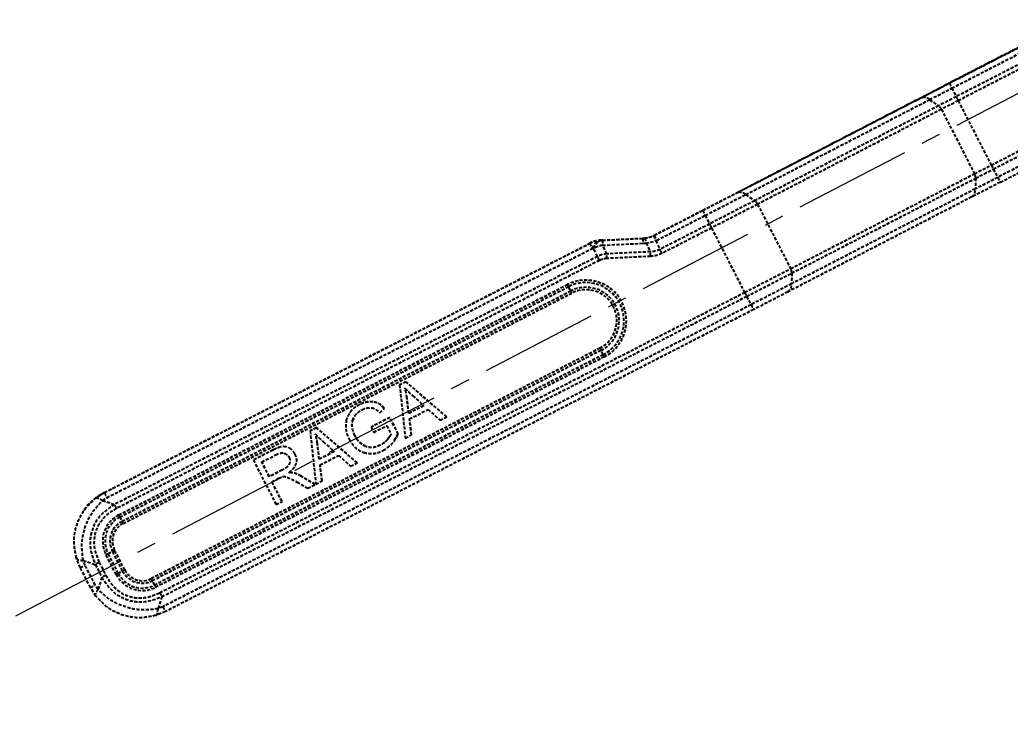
# Model space of a CAD drawing. Header units: millimetres. Extents: x 2687 to 4367, y 1046 to 2234.
# Drawn here: x 4068.5 to 4228.4, y 1301.7 to 1414.2 of the extents above; entities that cross this region are included whole.
import ezdxf

# ---------------------------------------------------------------- set-up
doc = ezdxf.new("R2010")
doc.units = ezdxf.units.MM
doc.linetypes.add('CENTER2', pattern=[28.575, 19.05, -3.175, 3.175, -3.175])
doc.linetypes.add('DASHED', pattern=[0.75, 0.5, -0.25])
doc.layers.add('单点划线', color=1, linetype='CENTER2', lineweight=13)
doc.layers.add('标注', color=3, linetype='Continuous', lineweight=13)
doc.styles.add('SLDTEXTSTYLE1', font='txt.shx', dxfattribs={"width": 0.7, "bigfont": 'gbcbig.shx'})
doc.dimstyles.new('SLDDIMSTYLE12$2', dxfattribs={"dimtxt": 12, "dimasz": 10, "dimexe": 0, "dimexo": 0.0625, "dimgap": 0.875, "dimtad": 1, "dimdec": 1, "dimlfac": 1.8, "dimrnd": 1e-09, "dimzin": 12, "dimdsep": 46, "dimtxsty": 'SLDTEXTSTYLE1', "dimcen": 0.09, "dimdle": 8.16, "dimclrd": 3, "dimclre": 3, "dimadec": 0, "dimazin": 3, "dimtfac": 1, "dimtdec": 1, "dimtofl": 0, "dimtmove": 0, "dimatfit": 3, "dimfxl": 0, "dimfrac": 2, "dimtolj": 1, "dimlwd": 5, "dimlwe": 5, "dimarcsym": 0})

# ---------------------------------------------------------------- blocks, each defined once
blk = doc.blocks.new('*D21')
at = {"layer": 'Defpoints', "color": 0, "transparency": 16777216}
for p in [(4018.61, 1492.48), (4019.75, 1427.62), (4262.03, 1419.16), (4262.03, 1419.16), (4036.74, 1301.74)]:
    blk.add_point(p, dxfattribs=at)
at = {"layer": '标注', "color": 3, "linetype": 'Continuous', "lineweight": 5, "transparency": 16777216}
blk.add_arc((4262.03, 1419.16), 242.43, 165.602, 205.1646, dxfattribs=at)
at = {"layer": '标注', "color": 3, "transparency": 16777216}
for points in [[(4025.61, 1479.89), (4028.82, 1479), (4029.9, 1489.08)], [(4044.1, 1316.82), (4041.12, 1315.34), (4047.05, 1307.12)]]:
    blk.add_solid(points, dxfattribs=at)
at = {"layer": '标注', "color": 0, "transparency": 16777216, "insert": (4026.52, 1396.97), "char_height": 10, "attachment_point": 5, "rotation": 275.3833, "style": 'SLDTEXTSTYLE1'}
blk.add_mtext('\\A1;60%%D', dxfattribs=at)

msp = doc.modelspace()

# ---------------------------------------------------------------- linework, layer by layer
at = {"color": 7, "linetype": 'DASHED', "lineweight": 25}
for p, q in [((4218.613, 1403.993), (4236.23, 1413.039)), ((4219.009, 1403.17), (4236.486, 1412.144)), ((4229.927, 1409.815), (4218.627, 1404.013)), ((4236.944, 1410.649), (4219.696, 1401.792)), ((4235.78, 1409.24), (4220.023, 1401.148)), ((4219.009, 1403.17), (4219.696, 1401.792)), ((4184.294, 1386.281), (4213.992, 1401.614)), ((4183.407, 1385.837), (4213.105, 1401.17)), ((4185.704, 1385.98), (4215.402, 1401.313)), ((4216.856, 1400.33), (4187.158, 1384.997)), ((4215.402, 1401.313), (4216.856, 1400.33)), ((4220.023, 1401.148), (4225.368, 1390.741)), ((4217.318, 1399.756), (4187.62, 1384.423)), ((4217.318, 1399.756), (4222.663, 1389.348)), ((4225.368, 1390.741), (4241.125, 1398.832)), ((4225.699, 1390.103), (4244.168, 1399.587)), ((4245.075, 1398.344), (4226.409, 1388.759)), ((4226.836, 1387.981), (4244.462, 1397.032)), ((4192.965, 1374.015), (4222.663, 1389.348)), ((4193.16, 1373.308), (4222.858, 1388.641)), ((4222.858, 1388.641), (4222.803, 1386.903)), ((4225.699, 1390.103), (4226.409, 1388.759)), ((4185.704, 1385.98), (4187.158, 1384.997)), ((4222.215, 1385.602), (4192.517, 1370.27)), ((4222.803, 1386.903), (4193.105, 1371.57)), ((4187.62, 1384.423), (4192.965, 1374.015)), ((4170.929, 1379.411), (4178.772, 1383.438)), ((4170.943, 1379.431), (4178.786, 1383.458)), ((4171.324, 1378.588), (4179.167, 1382.615)), ((4179.167, 1382.615), (4179.854, 1381.237)), ((4179.854, 1381.237), (4171.849, 1377.127)), ((4170.943, 1379.432), (4170.861, 1379.39)), ((4170.861, 1379.39), (4170.943, 1379.431)), ((4170.929, 1379.411), (4170.943, 1379.431)), ((4180.181, 1380.594), (4172.176, 1376.483)), ((4180.181, 1380.594), (4185.526, 1370.186)), ((4082.112, 1337.852), (4160.51, 1378.108)), ((4082.125, 1337.872), (4160.524, 1378.128)), ((4160.51, 1378.108), (4160.524, 1378.128)), ((4162.547, 1378.63), (4162.346, 1378.619)), ((4162.352, 1378.6), (4162.366, 1378.62)), ((4162.352, 1378.6), (4162.552, 1378.608)), ((4162.366, 1378.62), (4162.567, 1378.63)), ((4162.552, 1378.608), (4169.086, 1378.918)), ((4162.567, 1378.63), (4169.101, 1378.94)), ((4162.574, 1377.805), (4169.109, 1378.115)), ((4163.268, 1376.413), (4162.574, 1377.805)), ((4169.086, 1378.918), (4169.101, 1378.94)), ((4169.101, 1378.94), (4169.354, 1378.959)), ((4169.109, 1378.115), (4169.614, 1378.153)), ((4169.614, 1378.153), (4171.162, 1378.506)), ((4169.614, 1378.153), (4170.315, 1376.747)), ((4171.162, 1378.506), (4171.324, 1378.588)), ((4171.162, 1378.506), (4171.849, 1377.127)), ((4082.508, 1337.029), (4160.906, 1377.285)), ((4161.755, 1375.99), (4083.755, 1335.938)), ((4160.906, 1377.285), (4161.105, 1377.293)), ((4161.755, 1375.99), (4161.105, 1377.293)), ((4170.315, 1376.747), (4163.268, 1376.413)), ((4170.348, 1376.002), (4163.301, 1375.668)), ((4162.082, 1375.347), (4084.081, 1335.295)), ((4193.16, 1373.308), (4193.105, 1371.57)), ((4084.419, 1334.243), (4156.873, 1371.446)), ((4084.599, 1333.898), (4157.052, 1371.102)), ((4157.052, 1371.102), (4157.416, 1370.419)), ((4084.962, 1333.216), (4157.416, 1370.419)), ((4085.142, 1332.871), (4157.595, 1370.075)), ((4091.071, 1321.685), (4185.526, 1370.186)), ((4091.402, 1321.047), (4185.857, 1369.548)), ((4185.857, 1369.548), (4186.568, 1368.204)), ((4186.568, 1368.204), (4091.552, 1319.416)), ((4186.994, 1367.426), (4091.979, 1318.638)), ((4162.164, 1361.178), (4089.711, 1323.974)), ((4162.341, 1360.829), (4089.888, 1323.626)), ((4162.689, 1360.124), (4090.236, 1322.921)), ((4162.689, 1360.124), (4162.341, 1360.829)), ((4162.866, 1359.776), (4090.413, 1322.572)), ((4130.814, 1355.75), (4129.793, 1355.226)), ((4129.804, 1355.241), (4129.793, 1355.226)), ((4129.793, 1355.226), (4130.723, 1346.648)), ((4130.824, 1355.765), (4129.804, 1355.241)), ((4130.824, 1355.765), (4130.814, 1355.75)), ((4137.415, 1350.084), (4130.814, 1355.75)), ((4137.425, 1350.099), (4130.824, 1355.765)), ((4131.936, 1353.493), (4133.704, 1351.901)), ((4123.325, 1352.063), (4123.315, 1352.048)), ((4125.505, 1352.526), (4125.495, 1352.511)), ((4130.995, 1353.174), (4130.984, 1353.159)), ((4131.272, 1350.652), (4130.984, 1353.159)), ((4131.282, 1350.667), (4130.995, 1353.174)), ((4133.704, 1351.901), (4131.272, 1350.652)), ((4133.697, 1351.907), (4131.282, 1350.667)), ((4121.701, 1350.71), (4121.69, 1350.695)), ((4122.216, 1349.507), (4122.637, 1350.243)), ((4126.597, 1350.752), (4127.334, 1351.433)), ((4127.344, 1351.448), (4127.334, 1351.433)), ((4131.282, 1350.667), (4131.272, 1350.652)), ((4131.399, 1349.742), (4134.389, 1351.277)), ((4134.389, 1351.277), (4136.345, 1349.535)), ((4122.216, 1349.507), (4122.206, 1349.492)), ((4128.217, 1349.978), (4125.188, 1348.423)), ((4128.227, 1349.993), (4125.199, 1348.438)), ((4125.62, 1347.583), (4127.72, 1348.662)), ((4127.72, 1348.662), (4128.407, 1347.323)), ((4128.227, 1349.993), (4128.217, 1349.978)), ((4129.579, 1347.326), (4128.217, 1349.978)), ((4129.589, 1347.341), (4128.227, 1349.993)), ((4131.724, 1347.162), (4131.399, 1349.742)), ((4131.735, 1347.177), (4131.411, 1349.748)), ((4136.345, 1349.535), (4137.415, 1350.084)), ((4137.425, 1350.099), (4137.415, 1350.084)), ((4116.36, 1348.329), (4115.34, 1347.804)), ((4115.35, 1347.82), (4115.34, 1347.804)), ((4115.34, 1347.804), (4116.269, 1339.227)), ((4116.371, 1348.344), (4115.35, 1347.82)), ((4116.371, 1348.344), (4116.36, 1348.329)), ((4122.961, 1342.663), (4116.36, 1348.329)), ((4122.972, 1342.678), (4116.371, 1348.344)), ((4122.596, 1347.052), (4122.585, 1347.037)), ((4125.199, 1348.438), (4125.188, 1348.423)), ((4125.188, 1348.423), (4125.62, 1347.583)), ((4128.975, 1346.335), (4129.589, 1347.341)), ((4129.589, 1347.341), (4129.579, 1347.326)), ((4130.723, 1346.648), (4131.724, 1347.162)), ((4131.735, 1347.177), (4131.724, 1347.162)), ((4116.541, 1345.752), (4116.531, 1345.737)), ((4116.818, 1343.231), (4116.531, 1345.737)), ((4116.829, 1343.246), (4116.541, 1345.752)), ((4117.483, 1346.072), (4119.251, 1344.48)), ((4126.718, 1345.527), (4126.708, 1345.512)), ((4127.882, 1346.495), (4127.871, 1346.48)), ((4128.166, 1346.885), (4127.882, 1346.495)), ((4129.006, 1346.294), (4129.016, 1346.309)), ((4109.349, 1344.722), (4106.179, 1343.094)), ((4109.359, 1344.737), (4106.189, 1343.109)), ((4107.53, 1342.794), (4109.792, 1343.956)), ((4109.359, 1344.737), (4109.349, 1344.722)), ((4110.54, 1345.226), (4110.53, 1345.211)), ((4119.251, 1344.48), (4116.818, 1343.231)), ((4119.244, 1344.486), (4116.829, 1343.246)), ((4116.946, 1342.321), (4119.935, 1343.856)), ((4119.935, 1343.856), (4121.892, 1342.114)), ((4124.385, 1345.284), (4124.374, 1345.269)), ((4106.189, 1343.109), (4106.179, 1343.094)), ((4106.179, 1343.094), (4109.858, 1335.929)), ((4108.747, 1340.425), (4107.53, 1342.794)), ((4108.757, 1340.44), (4107.544, 1342.802)), ((4116.829, 1343.246), (4116.818, 1343.231)), ((4117.271, 1339.741), (4116.946, 1342.321)), ((4117.281, 1339.756), (4116.957, 1342.327)), ((4121.892, 1342.114), (4122.961, 1342.663)), ((4122.972, 1342.678), (4122.961, 1342.663)), ((4110.788, 1341.474), (4108.747, 1340.425)), ((4110.799, 1341.489), (4108.757, 1340.44)), ((4111.705, 1342.083), (4110.788, 1341.474)), ((4110.799, 1341.489), (4110.788, 1341.474)), ((4112.818, 1341.975), (4112.829, 1341.99)), ((4108.757, 1340.44), (4108.747, 1340.425)), ((4109.171, 1339.6), (4110.274, 1340.167)), ((4110.806, 1336.415), (4109.171, 1339.6)), ((4110.816, 1336.43), (4109.185, 1339.607)), ((4110.274, 1340.167), (4110.918, 1340.426)), ((4111.645, 1340.356), (4113.262, 1339.565)), ((4113.262, 1339.565), (4114.978, 1338.557)), ((4113.926, 1340.496), (4113.916, 1340.481)), ((4116.169, 1339.169), (4113.916, 1340.481)), ((4116.18, 1339.184), (4113.926, 1340.496)), ((4114.978, 1338.557), (4116.169, 1339.169)), ((4116.18, 1339.184), (4116.169, 1339.169)), ((4116.269, 1339.227), (4117.271, 1339.741)), ((4117.281, 1339.756), (4117.271, 1339.741)), ((4080.715, 1336.963), (4082.112, 1337.852)), ((4082.125, 1337.872), (4080.73, 1336.985)), ((4082.125, 1337.872), (4082.112, 1337.852)), ((4081.808, 1336.584), (4082.508, 1337.029)), ((4081.808, 1336.584), (4083.755, 1335.938)), ((4109.858, 1335.929), (4110.806, 1336.415)), ((4110.816, 1336.43), (4110.806, 1336.415)), ((4078.838, 1334.99), (4078.819, 1334.963)), ((4084.599, 1333.898), (4084.962, 1333.216)), ((4084.004, 1324.632), (4082.36, 1327.835)), ((4082.708, 1328.015), (4083.409, 1328.382)), ((4084.352, 1324.812), (4082.708, 1328.015)), ((4085.053, 1325.18), (4083.409, 1328.382)), ((4085.401, 1325.359), (4083.757, 1328.562)), ((4078.217, 1325.735), (4077.599, 1327.27)), ((4078.693, 1326.89), (4080.639, 1326.245)), ((4079.002, 1326.124), (4078.693, 1326.89)), ((4080.639, 1326.245), (4081.708, 1324.163)), ((4081.277, 1326.571), (4082.346, 1324.489)), ((4079.861, 1322.533), (4078.217, 1325.735)), ((4080.646, 1322.921), (4079.002, 1326.124)), ((4084.352, 1324.812), (4085.053, 1325.18)), ((4081.708, 1324.163), (4081.09, 1322.222)), ((4090.236, 1322.921), (4089.888, 1323.626)), ((4080.749, 1321.136), (4079.861, 1322.533)), ((4081.09, 1322.222), (4080.646, 1322.921)), ((4091.402, 1321.047), (4090.784, 1319.106)), ((4091.979, 1318.638), (4090.443, 1318.019)), ((4091.552, 1319.416), (4090.784, 1319.106))]:
    msp.add_line(p, q, dxfattribs=at)
at = {"color": 7, "linetype": 'DASHED', "lineweight": 25, "flags": 128}
for points in [[(4213.105, 1401.17), (4213.76, 1401.508), (4214.429, 1401.853), (4215.11, 1402.204), (4215.801, 1402.56), (4216.501, 1402.92), (4217.206, 1403.283), (4217.916, 1403.648), (4218.627, 1404.013)], [(4213.992, 1401.614), (4214.54, 1401.897), (4215.1, 1402.186), (4215.67, 1402.479), (4216.249, 1402.777), (4216.834, 1403.079), (4217.425, 1403.382), (4218.018, 1403.687), (4218.613, 1403.993)], [(4215.402, 1401.313), (4215.83, 1401.534), (4216.267, 1401.759), (4216.712, 1401.989), (4217.163, 1402.221), (4217.62, 1402.456), (4218.081, 1402.693), (4218.544, 1402.931), (4219.009, 1403.17)], [(4219.696, 1401.792), (4219.33, 1401.604), (4218.965, 1401.416), (4218.602, 1401.23), (4218.243, 1401.045), (4217.887, 1400.862), (4217.537, 1400.681), (4217.193, 1400.504), (4216.856, 1400.33)], [(4220.023, 1401.148), (4219.674, 1400.969), (4219.327, 1400.791), (4218.981, 1400.613), (4218.639, 1400.437), (4218.3, 1400.262), (4217.966, 1400.09), (4217.639, 1399.921), (4217.318, 1399.756)], [(4222.663, 1389.348), (4222.983, 1389.514), (4223.311, 1389.683), (4223.645, 1389.855), (4223.983, 1390.029), (4224.326, 1390.205), (4224.672, 1390.383), (4225.019, 1390.562), (4225.368, 1390.741)], [(4226.409, 1388.759), (4225.945, 1388.521), (4225.481, 1388.283), (4225.021, 1388.046), (4224.564, 1387.81), (4224.112, 1387.578), (4223.667, 1387.349), (4223.23, 1387.123), (4222.803, 1386.903)], [(4222.858, 1388.641), (4223.195, 1388.815), (4223.539, 1388.992), (4223.89, 1389.173), (4224.245, 1389.356), (4224.605, 1389.541), (4224.968, 1389.728), (4225.333, 1389.915), (4225.699, 1390.103)], [(4226.836, 1387.981), (4226.241, 1387.676), (4225.647, 1387.37), (4225.057, 1387.067), (4224.471, 1386.766), (4223.893, 1386.468), (4223.323, 1386.174), (4222.763, 1385.885), (4222.215, 1385.602)], [(4178.772, 1383.438), (4179.483, 1383.804), (4180.193, 1384.168), (4180.898, 1384.531), (4181.598, 1384.891), (4182.289, 1385.247), (4182.97, 1385.598), (4183.639, 1385.943), (4184.294, 1386.281)], [(4178.786, 1383.458), (4179.381, 1383.764), (4179.975, 1384.069), (4180.565, 1384.373), (4181.15, 1384.674), (4181.729, 1384.972), (4182.299, 1385.266), (4182.859, 1385.554), (4183.407, 1385.837)], [(4179.167, 1382.615), (4180.009, 1383.048), (4180.849, 1383.479), (4181.684, 1383.909), (4182.512, 1384.335), (4183.331, 1384.756), (4184.137, 1385.172), (4184.929, 1385.58), (4185.704, 1385.98)], [(4187.158, 1384.997), (4186.292, 1384.55), (4185.407, 1384.094), (4184.506, 1383.629), (4183.592, 1383.158), (4182.667, 1382.682), (4181.733, 1382.203), (4180.795, 1381.72), (4179.854, 1381.237)], [(4187.62, 1384.423), (4186.738, 1383.968), (4185.837, 1383.503), (4184.919, 1383.03), (4183.988, 1382.551), (4183.045, 1382.066), (4182.095, 1381.577), (4181.139, 1381.086), (4180.181, 1380.594)], [(4185.526, 1370.186), (4186.484, 1370.678), (4187.44, 1371.169), (4188.39, 1371.658), (4189.332, 1372.143), (4190.264, 1372.622), (4191.181, 1373.095), (4192.082, 1373.56), (4192.965, 1374.015)], [(4185.857, 1369.548), (4186.798, 1370.032), (4187.736, 1370.514), (4188.669, 1370.994), (4189.594, 1371.47), (4190.509, 1371.941), (4191.409, 1372.405), (4192.294, 1372.861), (4193.16, 1373.308)], [(4193.105, 1371.57), (4192.329, 1371.17), (4191.538, 1370.761), (4190.731, 1370.346), (4189.913, 1369.924), (4189.085, 1369.498), (4188.25, 1369.069), (4187.41, 1368.637), (4186.568, 1368.204)], [(4192.517, 1370.27), (4191.862, 1369.932), (4191.193, 1369.586), (4190.512, 1369.235), (4189.82, 1368.879), (4189.121, 1368.519), (4188.415, 1368.156), (4187.706, 1367.792), (4186.994, 1367.426)]]:
    msp.add_lwpolyline(points, dxfattribs=at)
at = {"color": 7, "linetype": 'DASHED', "lineweight": 25}
for centre, radius, start, end in [((4230.535, 1409.215), 13.015, 203.65312, 207.67448), ((4214.434, 1400.227), 1.455, 48.2585, 107.64287), ((4279.717, 1431.872), 67.136, 206.61797, 207.23391), ((4215.89, 1399.079), 1.58, 25.3574, 52.32497), ((4284.232, 1420.9), 66.141, 207.12832, 207.75054), ((4221.299, 1388.59), 1.56, 1.87285, 29.07368), ((4236.921, 1394.019), 11.754, 206.58125, 210.908), ((4184.735, 1384.895), 1.455, 48.25846, 107.64249), ((4221.395, 1386.756), 1.416, 305.42077, 5.94037), ((4186.192, 1383.746), 1.58, 25.35742, 52.32481), ((4190.693, 1388.66), 13.015, 203.65317, 207.67445), ((4239.876, 1411.317), 67.137, 206.61798, 207.23391), ((4182.85, 1384.633), 13.015, 203.65317, 207.67445), ((4162.566, 1374.105), 4.5, 92.71551, 117.17948), ((4172.432, 1383.33), 13.015, 203.65323, 207.67441), ((4162.579, 1374.125), 4.5, 92.71551, 117.17948), ((4162.748, 1376.711), 1.93, 101.84245, 162.69532), ((4162.948, 1376.719), 1.93, 101.84237, 162.69509), ((4163.645, 1372.359), 5.55, 101.13017, 117.24213), ((4178.558, 1378.654), 16.006, 180.16327, 183.04177), ((4185.092, 1378.964), 16.006, 180.16315, 183.04177), ((4191.601, 1373.257), 1.56, 1.87308, 29.07364), ((4159.869, 1365.611), 6.56, 297.1833, 117.18084), ((4182.865, 1384.746), 29.198, 207.09803, 207.86067), ((4159.87, 1365.613), 6.17, 297.18322, 117.18092), ((4159.878, 1365.624), 5.391, 297.18337, 117.18077), ((4191.697, 1371.423), 1.416, 305.42077, 5.94037), ((4131.602, 1356.775), 29.198, 27.09803, 27.86067), ((4159.88, 1365.626), 5.001, 297.18339, 117.18075), ((4244.391, 1400.345), 66.141, 207.12832, 207.75053), ((4197.079, 1373.464), 11.754, 206.58128, 210.90794), ((4135.75, 1347.566), 29.715, 26.50967, 27.26321), ((4189.278, 1373.386), 29.713, 206.50963, 207.26319), ((4086.593, 1330.009), 4.759, 117.18001, 207.18331), ((4110.411, 1347.543), 29.197, 207.09805, 207.86068), ((4086.595, 1330.011), 4.37, 117.18001, 207.18331), ((4086.603, 1330.022), 3.59, 117.18001, 207.18331), ((4086.604, 1330.024), 3.201, 117.18001, 207.18331), ((4059.148, 1319.571), 29.199, 27.09803, 27.86065), ((4056.834, 1377.638), 55.963, 297.13687, 297.5379), ((4109.284, 1278.756), 55.967, 117.13686, 117.53788), ((4058.478, 1374.435), 55.963, 297.13687, 297.5379), ((4088.238, 1326.807), 4.76, 207.18167, 297.17837), ((4088.24, 1326.809), 4.37, 207.18159, 297.1784), ((4110.929, 1275.554), 55.967, 117.13686, 117.53788), ((4088.247, 1326.82), 3.591, 207.18159, 297.17841), ((4088.249, 1326.822), 3.201, 207.1814, 297.1785), ((4063.298, 1310.363), 29.714, 26.50966, 27.2632), ((4116.825, 1336.184), 29.714, 206.50966, 207.26321)]:
    msp.add_arc(centre, radius, start, end, dxfattribs=at)
for points, knots in [([(4169.339, 1378.938), (4169.603, 1378.977), (4170.123, 1379.055), (4170.609, 1379.267), (4170.848, 1379.37)], [0, 0, 0, 0, 0.5083155, 1, 1, 1, 1]), ([(4169.354, 1378.959), (4169.617, 1378.998), (4170.136, 1379.075), (4170.622, 1379.286), (4170.861, 1379.39)], [0, 0, 0, 0, 0.50800634, 1, 1, 1, 1]), ([(4170.848, 1379.37), (4170.863, 1379.378), (4170.89, 1379.391), (4170.917, 1379.405), (4170.929, 1379.411)], [0, 0, 0, 0, 0.5601455, 1, 1, 1, 1]), ([(4170.848, 1379.37), (4170.851, 1379.324), (4170.857, 1379.232), (4171.06, 1378.748), (4171.162, 1378.506)], [0, 0, 0, 0, 0.5, 1, 1, 1, 1]), ([(4169.086, 1378.918), (4169.133, 1378.921), (4169.218, 1378.926), (4169.302, 1378.934), (4169.339, 1378.938)], [0, 0, 0, 0, 0.5576718, 1, 1, 1, 1]), ([(4169.339, 1378.938), (4169.377, 1378.903), (4169.453, 1378.833), (4169.56, 1378.379), (4169.614, 1378.153)], [0, 0, 0, 0, 0.5008043, 1, 1, 1, 1]), ([(4163.268, 1376.413), (4163.002, 1376.38), (4162.477, 1376.315), (4161.994, 1376.098), (4161.755, 1375.99)], [0, 0, 0, 0, 0.50495342, 1, 1, 1, 1]), ([(4171.849, 1377.127), (4171.609, 1377.021), (4171.119, 1376.806), (4170.586, 1376.767), (4170.315, 1376.747)], [0, 0, 0, 0, 0.4914989, 1, 1, 1, 1]), ([(4172.176, 1376.483), (4171.89, 1376.356), (4171.307, 1376.097), (4170.672, 1376.034), (4170.348, 1376.002)], [0, 0, 0, 0, 0.4902935, 1, 1, 1, 1]), ([(4163.301, 1375.668), (4163.06, 1375.642), (4162.636, 1375.598), (4162.249, 1375.422), (4162.082, 1375.347)], [0, 0, 0, 0, 0.56777287, 1, 1, 1, 1]), ([(4130.658, 1354.72), (4130.861, 1354.514), (4131.276, 1354.094), (4131.713, 1353.696), (4131.936, 1353.493)], [0, 0, 0, 0, 0.4886908, 1, 1, 1, 1]), ([(4130.984, 1353.159), (4130.943, 1353.444), (4130.865, 1353.971), (4130.723, 1354.485), (4130.658, 1354.72)], [0, 0, 0, 0, 0.54195929, 1, 1, 1, 1]), ([(4130.995, 1353.174), (4130.953, 1353.46), (4130.876, 1353.986), (4130.734, 1354.5), (4130.669, 1354.735)], [0, 0, 0, 0, 0.5419593, 1, 1, 1, 1]), ([(4123.315, 1352.048), (4123.022, 1351.879), (4122.464, 1351.557), (4121.656, 1350.782), (4121.375, 1350.066), (4121.206, 1349.638)], [0, 0, 0, 0, 0.308178, 0.5862676, 1, 1, 1, 1]), ([(4123.325, 1352.063), (4123.037, 1351.89), (4122.489, 1351.562), (4121.916, 1351.094), (4121.76, 1350.755), (4121.732, 1350.695)], [0, 0, 0, 0, 0.4764978, 0.9064737, 1, 1, 1, 1]), ([(4125.495, 1352.511), (4125.09, 1352.513), (4124.328, 1352.516), (4123.638, 1352.197), (4123.315, 1352.048)], [0, 0, 0, 0, 0.5318982, 1, 1, 1, 1]), ([(4125.505, 1352.526), (4125.1, 1352.528), (4124.338, 1352.531), (4123.648, 1352.212), (4123.325, 1352.063)], [0, 0, 0, 0, 0.53189815, 1, 1, 1, 1]), ([(4127.334, 1351.433), (4127.034, 1351.746), (4126.518, 1352.284), (4125.797, 1352.444), (4125.495, 1352.511)], [0, 0, 0, 0, 0.5814657, 1, 1, 1, 1]), ([(4127.344, 1351.448), (4127.045, 1351.761), (4126.529, 1352.299), (4125.807, 1352.459), (4125.505, 1352.526)], [0, 0, 0, 0, 0.5814657, 1, 1, 1, 1]), ([(4122.206, 1349.492), (4122.268, 1349.673), (4122.393, 1350.035), (4122.859, 1350.7), (4123.38, 1351.024), (4123.738, 1351.247)], [0, 0, 0, 0, 0.2394886, 0.4785859, 1, 1, 1, 1]), ([(4123.738, 1351.247), (4123.982, 1351.355), (4124.456, 1351.565), (4124.975, 1351.556), (4125.228, 1351.551)], [0, 0, 0, 0, 0.512975, 1, 1, 1, 1]), ([(4125.228, 1351.551), (4125.351, 1351.53), (4125.602, 1351.489), (4126.099, 1351.257), (4126.394, 1350.958), (4126.597, 1350.752)], [0, 0, 0, 0, 0.23103556, 0.46846759, 1, 1, 1, 1]), ([(4121.206, 1349.638), (4121.129, 1349.048), (4120.986, 1347.951), (4121.436, 1346.944), (4121.643, 1346.48)], [0, 0, 0, 0, 0.5381648, 1, 1, 1, 1]), ([(4122.585, 1347.037), (4122.404, 1347.456), (4122.143, 1348.06), (4122.087, 1348.916), (4122.167, 1349.302), (4122.206, 1349.492)], [0, 0, 0, 0, 0.5344662, 0.7714045, 1, 1, 1, 1]), ([(4122.596, 1347.052), (4122.387, 1347.521), (4122.034, 1348.313), (4122.163, 1349.161), (4122.216, 1349.507)], [0, 0, 0, 0, 0.5921782, 1, 1, 1, 1]), ([(4116.205, 1347.298), (4116.407, 1347.093), (4116.822, 1346.672), (4117.259, 1346.275), (4117.483, 1346.072)], [0, 0, 0, 0, 0.4886907, 1, 1, 1, 1]), ([(4116.531, 1345.737), (4116.489, 1346.023), (4116.412, 1346.55), (4116.27, 1347.063), (4116.205, 1347.298)], [0, 0, 0, 0, 0.5419592, 1, 1, 1, 1]), ([(4116.541, 1345.752), (4116.499, 1346.038), (4116.422, 1346.565), (4116.28, 1347.078), (4116.215, 1347.313)], [0, 0, 0, 0, 0.5419592, 1, 1, 1, 1]), ([(4124.374, 1345.269), (4124.197, 1345.349), (4123.834, 1345.511), (4123.166, 1346.065), (4122.823, 1346.639), (4122.585, 1347.037)], [0, 0, 0, 0, 0.2264152, 0.4626215, 1, 1, 1, 1]), ([(4124.385, 1345.284), (4123.988, 1345.505), (4123.226, 1345.93), (4122.8, 1346.689), (4122.596, 1347.052)], [0, 0, 0, 0, 0.520635, 1, 1, 1, 1]), ([(4127.183, 1344.683), (4127.74, 1345.052), (4128.766, 1345.733), (4129.324, 1346.826), (4129.579, 1347.326)], [0, 0, 0, 0, 0.5424178, 1, 1, 1, 1]), ([(4128.407, 1347.323), (4128.357, 1347.214), (4128.216, 1346.91), (4128.006, 1346.648), (4127.871, 1346.48)], [0, 0, 0, 0, 0.3598376, 1, 1, 1, 1]), ([(4121.643, 1346.48), (4121.983, 1345.924), (4122.569, 1344.966), (4123.586, 1344.515), (4124.014, 1344.325)], [0, 0, 0, 0, 0.5794862, 1, 1, 1, 1]), ([(4126.708, 1345.512), (4126.313, 1345.347), (4125.74, 1345.107), (4124.922, 1345.108), (4124.556, 1345.216), (4124.374, 1345.269)], [0, 0, 0, 0, 0.5264104, 0.7642346, 1, 1, 1, 1]), ([(4126.718, 1345.527), (4126.274, 1345.338), (4125.512, 1345.013), (4124.716, 1345.205), (4124.385, 1345.284)], [0, 0, 0, 0, 0.5837878, 1, 1, 1, 1]), ([(4127.871, 1346.48), (4127.703, 1346.286), (4127.369, 1345.899), (4126.927, 1345.641), (4126.708, 1345.512)], [0, 0, 0, 0, 0.5020846, 1, 1, 1, 1]), ([(4127.882, 1346.495), (4127.692, 1346.279), (4127.355, 1345.894), (4126.912, 1345.639), (4126.718, 1345.527)], [0, 0, 0, 0, 0.5618251, 1, 1, 1, 1]), ([(4110.53, 1345.211), (4110.331, 1345.146), (4109.925, 1345.013), (4109.544, 1344.82), (4109.349, 1344.722)], [0, 0, 0, 0, 0.4889255, 1, 1, 1, 1]), ([(4110.54, 1345.226), (4110.342, 1345.161), (4109.936, 1345.028), (4109.554, 1344.835), (4109.359, 1344.737)], [0, 0, 0, 0, 0.4889255, 1, 1, 1, 1]), ([(4109.792, 1343.956), (4110.029, 1344.064), (4110.373, 1344.221), (4110.857, 1344.284), (4111.071, 1344.236), (4111.171, 1344.214)], [0, 0, 0, 0, 0.5431864, 0.7867589, 1, 1, 1, 1]), ([(4111.415, 1345.25), (4111.249, 1345.268), (4110.951, 1345.3), (4110.659, 1345.238), (4110.53, 1345.211)], [0, 0, 0, 0, 0.5575462, 1, 1, 1, 1]), ([(4111.171, 1344.214), (4111.332, 1344.144), (4111.569, 1344.04), (4111.81, 1343.793), (4111.894, 1343.649), (4111.937, 1343.576)], [0, 0, 0, 0, 0.508701, 0.7517829, 1, 1, 1, 1]), ([(4112.262, 1344.866), (4112.113, 1344.97), (4111.853, 1345.15), (4111.546, 1345.22), (4111.415, 1345.25)], [0, 0, 0, 0, 0.5738958, 1, 1, 1, 1]), ([(4111.9, 1341.088), (4112.108, 1341.249), (4112.494, 1341.546), (4112.927, 1342.089), (4113.182, 1342.698), (4113.204, 1343.402), (4113.012, 1343.848), (4112.912, 1344.083)], [0, 0, 0, 0, 0.2248507, 0.4169148, 0.5876668, 0.7832367, 1, 1, 1, 1]), ([(4112.912, 1344.083), (4112.812, 1344.25), (4112.637, 1344.546), (4112.376, 1344.769), (4112.262, 1344.866)], [0, 0, 0, 0, 0.5655054, 1, 1, 1, 1]), ([(4124.014, 1344.325), (4124.603, 1344.219), (4125.7, 1344.023), (4126.714, 1344.474), (4127.183, 1344.683)], [0, 0, 0, 0, 0.53725916, 1, 1, 1, 1]), ([(4112.061, 1342.782), (4112.029, 1342.651), (4111.965, 1342.39), (4111.791, 1342.186), (4111.705, 1342.083)], [0, 0, 0, 0, 0.50112496, 1, 1, 1, 1]), ([(4111.937, 1343.576), (4111.991, 1343.448), (4112.099, 1343.194), (4112.074, 1342.919), (4112.061, 1342.782)], [0, 0, 0, 0, 0.5017512, 1, 1, 1, 1]), ([(4113.916, 1340.481), (4113.517, 1340.701), (4112.884, 1341.052), (4112.166, 1341.078), (4111.9, 1341.088)], [0, 0, 0, 0, 0.628575, 1, 1, 1, 1]), ([(4113.926, 1340.496), (4113.528, 1340.716), (4112.894, 1341.067), (4112.177, 1341.093), (4111.911, 1341.103)], [0, 0, 0, 0, 0.628575, 1, 1, 1, 1]), ([(4110.918, 1340.426), (4111.02, 1340.435), (4111.265, 1340.455), (4111.505, 1340.393), (4111.645, 1340.356)], [0, 0, 0, 0, 0.4142729, 1, 1, 1, 1]), ([(4077.599, 1327.27), (4077.415, 1328.157), (4077.048, 1329.925), (4077.537, 1332.633), (4078.718, 1335.121), (4080.047, 1336.347), (4080.715, 1336.963)], [0, 0, 0, 0, 0.2509207, 0.5000162, 0.7490448, 1, 1, 1, 1]), ([(4078.693, 1326.89), (4078.574, 1327.755), (4078.339, 1329.477), (4078.881, 1332.167), (4080.009, 1334.673), (4081.207, 1335.945), (4081.808, 1336.584)], [0, 0, 0, 0, 0.2509209, 0.5000162, 0.7490448, 1, 1, 1, 1]), ([(4080.73, 1336.985), (4080.002, 1336.412), (4079.259, 1335.828), (4078.852, 1335.002), (4078.844, 1334.986)], [0, 0, 0, 0, 0.9811751, 1, 1, 1, 1]), ([(4083.755, 1335.938), (4082.9, 1335.362), (4081.317, 1334.294), (4079.958, 1331.799), (4079.618, 1328.985), (4080.282, 1327.203), (4080.639, 1326.245)], [0, 0, 0, 0, 0.2702915, 0.5008839, 0.7316205, 1, 1, 1, 1]), ([(4080.715, 1336.963), (4080.833, 1336.998), (4081.069, 1337.067), (4081.562, 1336.745), (4081.808, 1336.584)], [0, 0, 0, 0, 0.5000005, 1, 1, 1, 1]), ([(4084.081, 1335.295), (4083.466, 1334.923), (4082.32, 1334.23), (4081.115, 1332.707), (4080.431, 1330.923), (4080.365, 1328.762), (4080.958, 1327.338), (4081.277, 1326.571)], [0, 0, 0, 0, 0.2085412, 0.3881399, 0.5544367, 0.759769, 1, 1, 1, 1]), ([(4077.599, 1327.27), (4077.671, 1327.164), (4077.817, 1326.952), (4078.399, 1326.911), (4078.693, 1326.891)], [0, 0, 0, 0, 0.49686735, 1, 1, 1, 1]), ([(4081.708, 1324.163), (4082.284, 1323.308), (4083.352, 1321.724), (4085.849, 1320.365), (4088.662, 1320.027), (4090.444, 1320.691), (4091.402, 1321.047)], [0, 0, 0, 0, 0.2705363, 0.5011773, 0.7319034, 1, 1, 1, 1]), ([(4082.346, 1324.489), (4082.719, 1323.873), (4083.413, 1322.727), (4084.937, 1321.522), (4086.721, 1320.838), (4088.881, 1320.773), (4090.304, 1321.366), (4091.071, 1321.685)], [0, 0, 0, 0, 0.20872371, 0.38836947, 0.55468562, 0.75997191, 1, 1, 1, 1]), ([(4080.749, 1321.136), (4080.707, 1321.253), (4080.624, 1321.486), (4080.935, 1321.977), (4081.09, 1322.222)], [0, 0, 0, 0, 0.50000085, 1, 1, 1, 1]), ([(4090.784, 1319.106), (4089.916, 1318.987), (4088.186, 1318.751), (4085.493, 1319.292), (4082.99, 1320.421), (4081.725, 1321.62), (4081.09, 1322.222)], [0, 0, 0, 0, 0.2509467, 0.4999847, 0.7490684, 1, 1, 1, 1]), ([(4090.443, 1318.019), (4089.554, 1317.835), (4087.784, 1317.468), (4085.074, 1317.957), (4082.588, 1319.139), (4081.363, 1320.468), (4080.749, 1321.136)], [0, 0, 0, 0, 0.2509467, 0.4999848, 0.7490685, 1, 1, 1, 1]), ([(4090.443, 1318.02), (4090.541, 1318.09), (4090.74, 1318.233), (4090.769, 1318.814), (4090.784, 1319.106)], [0, 0, 0, 0, 0.4968674, 1, 1, 1, 1])]:
    msp.add_open_spline(points, degree=3, knots=knots, dxfattribs=at)
for points in [[(4162.082, 1375.347), (4162.05, 1375.408), (4161.986, 1375.532), (4161.897, 1375.708), (4161.816, 1375.867), (4161.775, 1375.949), (4161.755, 1375.99)], [(4163.301, 1375.668), (4163.297, 1375.74), (4163.291, 1375.886), (4163.281, 1376.092), (4163.273, 1376.276), (4163.27, 1376.367), (4163.268, 1376.413)], [(4170.348, 1376.002), (4170.344, 1376.075), (4170.337, 1376.22), (4170.328, 1376.426), (4170.32, 1376.61), (4170.316, 1376.702), (4170.315, 1376.747)], [(4172.176, 1376.483), (4172.145, 1376.545), (4172.081, 1376.669), (4171.992, 1376.845), (4171.911, 1377.004), (4171.87, 1377.086), (4171.85, 1377.127)], [(4082.112, 1337.852), (4082.128, 1337.812), (4082.159, 1337.732), (4082.392, 1337.263), (4082.508, 1337.029)], [(4084.081, 1335.295), (4084.05, 1335.357), (4083.986, 1335.481), (4083.897, 1335.657), (4083.816, 1335.816), (4083.775, 1335.898), (4083.755, 1335.938)], [(4081.277, 1326.571), (4081.215, 1326.539), (4081.092, 1326.476), (4080.917, 1326.386), (4080.759, 1326.306), (4080.679, 1326.265), (4080.639, 1326.245)], [(4078.217, 1325.735), (4078.25, 1325.75), (4078.317, 1325.778), (4078.773, 1326.009), (4079.002, 1326.124)], [(4082.346, 1324.489), (4082.284, 1324.458), (4082.161, 1324.394), (4081.986, 1324.305), (4081.828, 1324.224), (4081.748, 1324.184), (4081.708, 1324.163)], [(4079.861, 1322.533), (4079.895, 1322.547), (4079.961, 1322.576), (4080.418, 1322.806), (4080.646, 1322.921)], [(4091.071, 1321.685), (4091.102, 1321.623), (4091.166, 1321.499), (4091.256, 1321.325), (4091.338, 1321.167), (4091.381, 1321.087), (4091.402, 1321.047)], [(4091.552, 1319.416), (4091.673, 1319.189), (4091.915, 1318.734), (4091.958, 1318.67), (4091.979, 1318.638)]]:
    msp.add_open_spline(points, degree=3, dxfattribs=at)
at = {"layer": '单点划线'}
msp.add_line((4262.028, 1419.164), (4036.738, 1301.745), dxfattribs=at)

# ---------------------------------------------------------------- dimensions: what is measured, and where the dimension line sits
at = {"layer": '标注'}
dim = msp.add_angular_dim_2l(base=(4019.75, 1427.618), line1=((4262.028, 1419.164), (4018.614, 1492.478)), line2=((4262.028, 1419.164), (4036.738, 1301.745)), text='60%%D', dimstyle='SLDDIMSTYLE12$2', override={"dimtxt": 10, "dimadec": 3, "dimtdec": 3, "dimtzin": 0}, dxfattribs=at)
dim.commit()
dim.dimension.update_dxf_attribs({"geometry": '*D21', "text_midpoint": (4026.521, 1396.972)})

doc.saveas('drawing.dxf')
